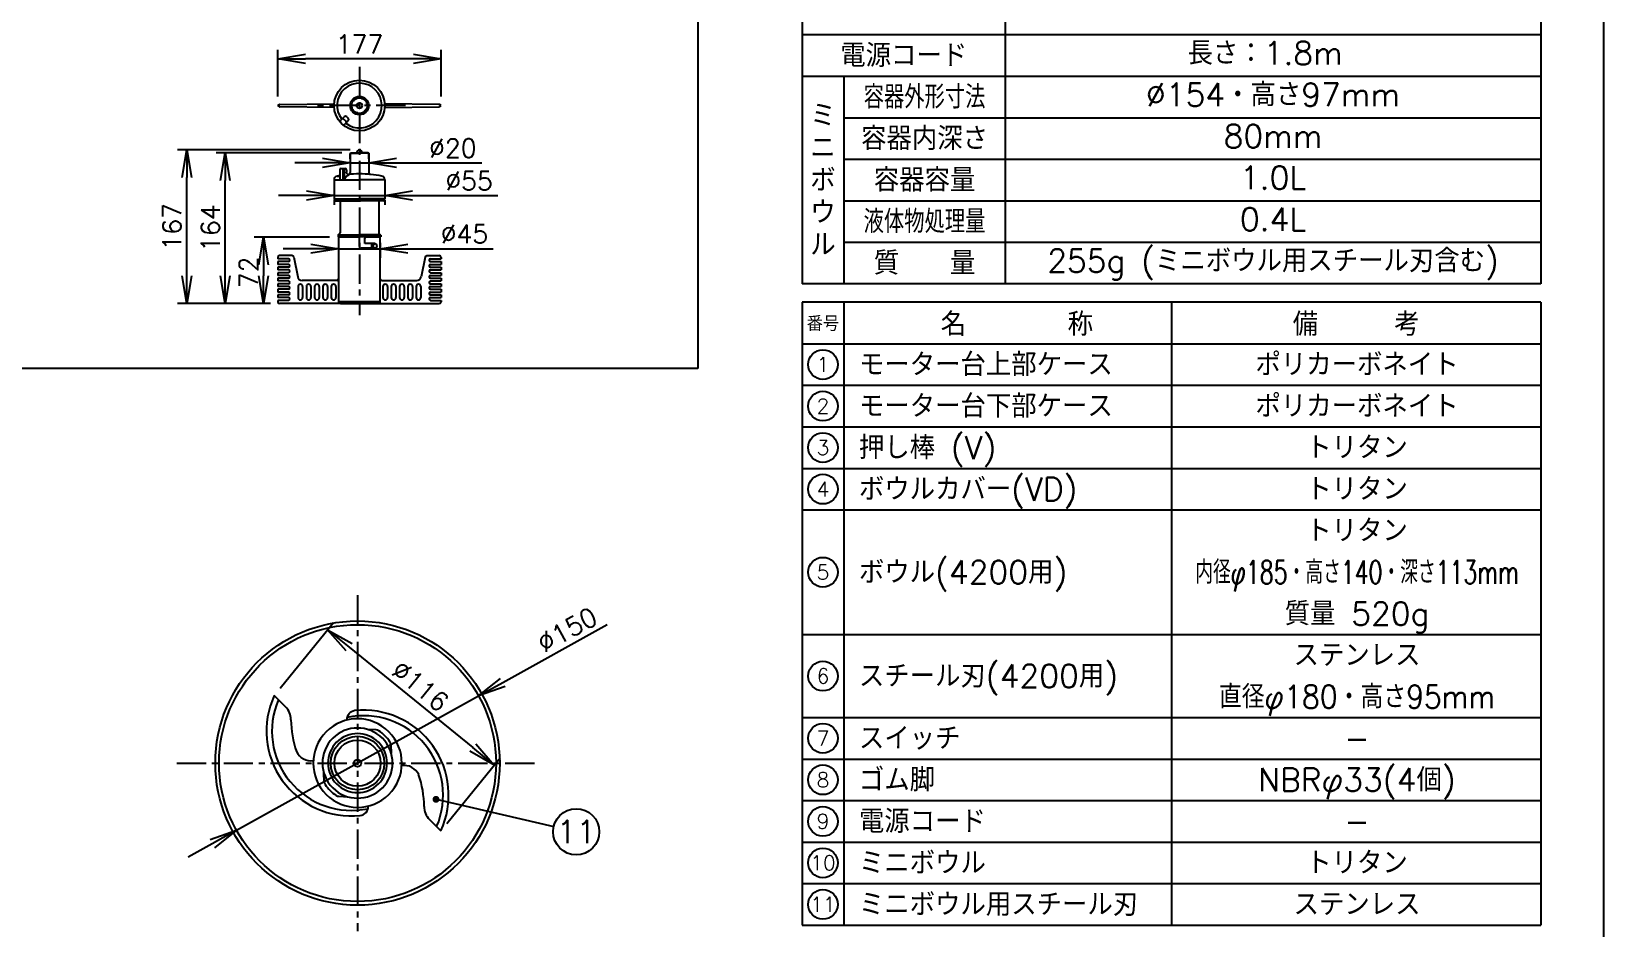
# Model space of a CAD drawing. Extents: x 115 to 2025, y 0 to 1377.
# Drawn here: x 1174 to 2025, y 474 to 959 of the extents above; entities that cross this region are included whole.
import ezdxf
from ezdxf.enums import TextEntityAlignment as Align

# ---------------------------------------------------------------- set-up
doc = ezdxf.new("R2010")
doc.units = 0
doc.header["$LTSCALE"] = 0.5
doc.header["$PDMODE"] = 3
doc.linetypes.add('CENTER', pattern=[50.8, 31.75, -6.35, 6.35, -6.35])
doc.layers.get('0').update_dxf_attribs({"linetype": 'CONTINUOUS'})
doc.layers.get('DEFPOINTS').update_dxf_attribs({"linetype": 'CONTINUOUS'})
for name, color, linetype in [('DANMEN', 7, 'CONTINUOUS'), ('SIYOU', 7, 'CONTINUOUS'), ('SUNPOU', 7, 'CONTINUOUS'), ('WAKU', 7, 'CONTINUOUS')]:
    doc.layers.add(name, color=color, linetype=linetype)
doc.styles.get("Standard").update_dxf_attribs({"font": 'ROMANS', "bigfont": 'EXTFONT.shx'})
doc.dimstyles.get("Standard").update_dxf_attribs({"dimscale": 5, "dimtxt": 2, "dimasz": 3, "dimexe": 1, "dimexo": 1, "dimgap": 0.6, "dimtad": 3, "dimdec": 0, "dimzin": 0, "dimdsep": 46, "dimtxsty": 'STANDARD', "dimblk1": 'OPEN', "dimblk2": 'OPEN', "dimsah": 1, "dimcen": 1.5, "dimadec": 0, "dimazin": 0, "dimtfac": 1, "dimtdec": 0, "dimtmove": 0, "dimatfit": 0, "dimldrblk": 'DOTSMALL', "dimfxl": 1, "dimtvp": 1, "dimtolj": 1, "dimtzin": 0, "dimarcsym": 0})
doc.dimstyles.new('STYLE_1', dxfattribs={"dimscale": 5, "dimtxt": 2, "dimasz": 3, "dimexe": 1, "dimexo": 1, "dimgap": 0.6, "dimtad": 3, "dimdec": 0, "dimlfac": 2, "dimzin": 0, "dimdsep": 46, "dimtxsty": 'STANDARD', "dimblk1": 'OPEN', "dimblk2": 'OPEN', "dimsah": 1, "dimcen": 1.5, "dimadec": 0, "dimazin": 0, "dimtfac": 1, "dimtdec": 0, "dimtmove": 0, "dimatfit": 0, "dimldrblk": 'DOTSMALL', "dimfxl": 1, "dimtvp": 1, "dimtolj": 1, "dimtzin": 0, "dimarcsym": 0})

# ---------------------------------------------------------------- blocks, each defined once
blk = doc.blocks.new('_OPEN')
at = {"color": 0, "linetype": 'ByBlock'}
for p, q in [((-1, 0.167), (0, 0)), ((0, 0), (-1, -0.167)), ((0, 0), (-1, 0))]:
    blk.add_line(p, q, dxfattribs=at)
blk = doc.blocks.new('*D15')
at = {"layer": 'DEFPOINTS', "color": 0}
for p in [(1305.06, 599.48), (1424.24, 561.77), (1395.31, 526.16)]:
    blk.add_point(p, dxfattribs=at)
at = {"layer": 'SUNPOU', "color": 0, "lineweight": -2}
for p, q in [((1308.21, 603.36), (1337.14, 638.97)), ((1345.63, 625.63), (1412.6, 571.23)), ((1398.47, 530.05), (1427.39, 565.66))]:
    blk.add_line(p, q, dxfattribs=at)
at = {"layer": 'SUNPOU', "color": 0, "lineweight": -2, "xscale": 15, "yscale": 15, "zscale": 15}
for p, rotation in [((1333.98, 635.09), 140.9130941535423), ((1424.24, 561.77), 320.9130941535423)]:
    blk.add_blockref('_OPEN', p, dxfattribs=dict(at, rotation=rotation))
at = {"layer": 'SUNPOU', "color": 0, "insert": (1384.16, 604.64), "char_height": 10, "attachment_point": 5, "rotation": 320.91309}
blk.add_mtext('\\A1;%%C116', dxfattribs=at)
blk = doc.blocks.new('_DotSmall')
at = {"color": 0, "linetype": 'ByBlock', "const_width": 0.5}
blk.add_lwpolyline([(-0.0625, 0, 1), (0.0625, 0, 1)], format="xyb", close=True, dxfattribs=at)
blk = doc.blocks.new('*D17')
at = {"layer": 'DEFPOINTS', "color": 0}
for p in [(1415.76, 599.22), (1284.61, 526.42)]:
    blk.add_point(p, dxfattribs=at)
at = {"layer": 'SUNPOU', "color": 0, "lineweight": -2}
for p, q in [((1428.87, 606.5), (1485.46, 637.91)), ((1284.61, 526.42), (1415.76, 599.22)), ((1271.5, 519.14), (1258.38, 511.86))]:
    blk.add_line(p, q, dxfattribs=at)
at = {"layer": 'SUNPOU', "color": 0, "lineweight": -2, "xscale": 15, "yscale": 15, "zscale": 15}
for p, rotation in [((1415.76, 599.22), 209.0344874769737), ((1284.61, 526.42), 29.03448747697371)]:
    blk.add_blockref('_OPEN', p, dxfattribs=dict(at, rotation=rotation))
at = {"layer": 'SUNPOU', "color": 0, "insert": (1463.75, 635.01), "char_height": 10, "attachment_point": 5, "rotation": 29.03449}
blk.add_mtext('\\A1;∅150', dxfattribs=at)
blk = doc.blocks.new('*D28')
at = {"layer": 'DEFPOINTS', "color": 0}
for p in [(1306.96, 944.36), (1306.96, 919.08), (1395.46, 919.08)]:
    blk.add_point(p, dxfattribs=at)
at = {"layer": 'SUNPOU', "color": 0, "lineweight": -2}
for p, q in [((1306.96, 924.08), (1306.96, 949.36)), ((1395.46, 924.08), (1395.46, 949.36)), ((1380.46, 944.36), (1321.96, 944.36))]:
    blk.add_line(p, q, dxfattribs=at)
at = {"layer": 'SUNPOU', "color": 0, "lineweight": -2, "xscale": 15, "yscale": 15, "zscale": 15, "rotation": 180}
blk.add_blockref('_OPEN', (1306.96, 944.36), dxfattribs=at)
at = {"layer": 'SUNPOU', "color": 0, "lineweight": -2, "xscale": 15, "yscale": 15, "zscale": 15}
blk.add_blockref('_OPEN', (1395.46, 944.36), dxfattribs=at)
at = {"layer": 'SUNPOU', "color": 0, "insert": (1351.21, 952.36), "char_height": 10, "attachment_point": 5}
blk.add_mtext('\\A1;177', dxfattribs=at)
blk = doc.blocks.new('*D29')
at = {"layer": 'DEFPOINTS', "color": 0}
for p in [(1339.96, 847.79), (1299.21, 811.79), (1307.96, 811.79)]:
    blk.add_point(p, dxfattribs=at)
at = {"layer": 'SUNPOU', "color": 0, "lineweight": -2}
for p, q in [((1334.96, 847.79), (1294.21, 847.79)), ((1299.21, 832.79), (1299.21, 826.79)), ((1302.96, 811.79), (1294.21, 811.79))]:
    blk.add_line(p, q, dxfattribs=at)
at = {"layer": 'SUNPOU', "color": 0, "lineweight": -2, "xscale": 15, "yscale": 15, "zscale": 15}
for p, rotation in [((1299.21, 847.79), 90), ((1299.21, 811.79), 270)]:
    blk.add_blockref('_OPEN', p, dxfattribs=dict(at, rotation=rotation))
at = {"layer": 'SUNPOU', "color": 0, "insert": (1291.21, 828.73), "char_height": 10, "attachment_point": 5, "rotation": 90}
blk.add_mtext('\\A1;72', dxfattribs=at)
blk = doc.blocks.new('*D30')
at = {"layer": 'DEFPOINTS', "color": 0}
for p in [(1339.96, 849.77), (1362.46, 849.77), (1362.46, 841.53)]:
    blk.add_point(p, dxfattribs=at)
at = {"layer": 'SUNPOU', "color": 0, "lineweight": -2}
for p, q in [((1339.96, 844.77), (1339.96, 836.53)), ((1362.46, 844.77), (1362.46, 836.53)), ((1324.96, 841.53), (1309.96, 841.53)), ((1339.96, 841.53), (1362.46, 841.53)), ((1377.46, 841.53), (1423.7, 841.53))]:
    blk.add_line(p, q, dxfattribs=at)
at = {"layer": 'SUNPOU', "color": 0, "lineweight": -2, "xscale": 15, "yscale": 15, "zscale": 15}
blk.add_blockref('_OPEN', (1339.96, 841.53), dxfattribs=at)
at = {"layer": 'SUNPOU', "color": 0, "lineweight": -2, "xscale": 15, "yscale": 15, "zscale": 15, "rotation": 180}
blk.add_blockref('_OPEN', (1362.46, 841.53), dxfattribs=at)
at = {"layer": 'SUNPOU', "color": 0, "insert": (1408.08, 849.53), "char_height": 10, "attachment_point": 5}
blk.add_mtext('\\A1;%%C45', dxfattribs=at)
blk = doc.blocks.new('*D24')
at = {"layer": 'DEFPOINTS', "color": 0}
for p in [(1337.46, 872.82), (1364.96, 872.82), (1364.96, 870.3)]:
    blk.add_point(p, dxfattribs=at)
at = {"layer": 'SUNPOU', "color": 0, "lineweight": -2}
for p, q in [((1322.46, 870.3), (1307.46, 870.3)), ((1337.46, 870.3), (1364.96, 870.3)), ((1379.96, 870.3), (1426.2, 870.3)), ((1337.46, 867.82), (1337.46, 865.3)), ((1364.96, 867.82), (1364.96, 865.3))]:
    blk.add_line(p, q, dxfattribs=at)
at = {"layer": 'SUNPOU', "color": 0, "lineweight": -2, "xscale": 15, "yscale": 15, "zscale": 15}
blk.add_blockref('_OPEN', (1337.46, 870.3), dxfattribs=at)
at = {"layer": 'SUNPOU', "color": 0, "lineweight": -2, "xscale": 15, "yscale": 15, "zscale": 15, "rotation": 180}
blk.add_blockref('_OPEN', (1364.96, 870.3), dxfattribs=at)
at = {"layer": 'SUNPOU', "color": 0, "insert": (1410.58, 878.3), "char_height": 10, "attachment_point": 5}
blk.add_mtext('\\A1;%%C55', dxfattribs=at)
blk = doc.blocks.new('*D25')
at = {"layer": 'DEFPOINTS', "color": 0}
for p in [(1346.21, 888), (1346.21, 885.28), (1356.21, 885.28)]:
    blk.add_point(p, dxfattribs=at)
at = {"layer": 'SUNPOU', "color": 0, "lineweight": -2}
for p, q in [((1331.21, 888), (1316.21, 888)), ((1346.21, 890.28), (1346.21, 893)), ((1346.21, 888), (1356.21, 888)), ((1356.21, 890.28), (1356.21, 893)), ((1371.21, 888), (1417.45, 888))]:
    blk.add_line(p, q, dxfattribs=at)
at = {"layer": 'SUNPOU', "color": 0, "lineweight": -2, "xscale": 15, "yscale": 15, "zscale": 15}
blk.add_blockref('_OPEN', (1346.21, 888), dxfattribs=at)
at = {"layer": 'SUNPOU', "color": 0, "lineweight": -2, "xscale": 15, "yscale": 15, "zscale": 15, "rotation": 180}
blk.add_blockref('_OPEN', (1356.21, 888), dxfattribs=at)
at = {"layer": 'SUNPOU', "color": 0, "insert": (1401.83, 896), "char_height": 10, "attachment_point": 5}
blk.add_mtext('\\A1;%%C20', dxfattribs=at)
blk = doc.blocks.new('*D26')
at = {"layer": 'DEFPOINTS', "color": 0}
for p in [(1257.7, 895.04), (1351.21, 895.04), (1307.96, 811.79)]:
    blk.add_point(p, dxfattribs=at)
at = {"layer": 'SUNPOU', "color": 0, "lineweight": -2}
for p, q in [((1346.21, 895.04), (1252.7, 895.04)), ((1257.7, 826.79), (1257.7, 880.04)), ((1302.96, 811.79), (1252.7, 811.79))]:
    blk.add_line(p, q, dxfattribs=at)
at = {"layer": 'SUNPOU', "color": 0, "lineweight": -2, "xscale": 15, "yscale": 15, "zscale": 15}
for p, rotation in [((1257.7, 895.04), 90), ((1257.7, 811.79), 270)]:
    blk.add_blockref('_OPEN', p, dxfattribs=dict(at, rotation=rotation))
at = {"layer": 'SUNPOU', "color": 0, "insert": (1249.7, 853.42), "char_height": 10, "attachment_point": 5, "rotation": 90}
blk.add_mtext('\\A1;167', dxfattribs=at)
blk = doc.blocks.new('*D27')
at = {"layer": 'DEFPOINTS', "color": 0}
for p in [(1278.56, 893.54), (1346.71, 893.54), (1307.96, 811.79)]:
    blk.add_point(p, dxfattribs=at)
at = {"layer": 'SUNPOU', "color": 0, "lineweight": -2}
for p, q in [((1341.71, 893.54), (1273.56, 893.54)), ((1278.56, 826.79), (1278.56, 878.54)), ((1302.96, 811.79), (1273.56, 811.79))]:
    blk.add_line(p, q, dxfattribs=at)
at = {"layer": 'SUNPOU', "color": 0, "lineweight": -2, "xscale": 15, "yscale": 15, "zscale": 15}
for p, rotation in [((1278.56, 893.54), 90), ((1278.56, 811.79), 270)]:
    blk.add_blockref('_OPEN', p, dxfattribs=dict(at, rotation=rotation))
at = {"layer": 'SUNPOU', "color": 0, "insert": (1270.56, 852.67), "char_height": 10, "attachment_point": 5, "rotation": 90}
blk.add_mtext('\\A1;164', dxfattribs=at)

msp = doc.modelspace()

# ---------------------------------------------------------------- linework, layer by layer
at = {"color": 2}
for p, q in [((1306.96, 919.08), (1307.85, 919.63)), ((1308.1, 919.7), (1337.5, 920.06)), ((1394.32, 919.7), (1364.93, 920.06)), ((1395.46, 919.08), (1394.58, 919.63)), ((1307.85, 918.52), (1306.96, 919.08)), ((1337.5, 918.09), (1308.1, 918.45)), ((1340.78, 910.77), (1343, 912.98)), ((1344.41, 912.98), (1345.12, 912.27)), ((1364.93, 918.09), (1394.32, 918.45)), ((1394.58, 918.52), (1395.46, 919.08)), ((1340.78, 910.06), (1342.2, 908.65)), ((1342.91, 908.65), (1345.12, 910.86)), ((1346.21, 893.29), (1346.71, 893.54)), ((1346.21, 893.29), (1351.21, 893.29)), ((1346.21, 893.29), (1346.21, 882.76)), ((1346.71, 893.54), (1351.21, 893.54)), ((1355.71, 893.54), (1351.21, 893.54)), ((1356.21, 893.29), (1351.21, 893.29)), ((1356.21, 893.29), (1355.71, 893.54)), ((1356.21, 893.29), (1356.21, 882.76)), ((1337.46, 878.91), (1337.46, 868.54)), ((1337.46, 878.91), (1351.21, 878.91)), ((1339.08, 880.88), (1340.64, 880.88)), ((1340.64, 884.29), (1340.64, 878.91)), ((1341.39, 885.04), (1343.37, 885.04)), ((1342.2, 884.82), (1342.2, 878.91)), ((1342.91, 884.82), (1342.91, 878.91)), ((1344.12, 884.29), (1344.12, 883)), ((1364.96, 878.91), (1351.21, 878.91)), ((1364.96, 878.91), (1364.96, 868.54)), ((1337.46, 868.54), (1351.21, 868.54)), ((1364.96, 868.54), (1351.21, 868.54)), ((1338.46, 867.54), (1351.21, 867.54)), ((1363.96, 867.54), (1351.21, 867.54)), ((1339.71, 848.82), (1339.71, 848.04)), ((1339.71, 848.04), (1351.21, 848.04)), ((1339.85, 849.04), (1351.21, 849.04)), ((1350.71, 847.79), (1339.96, 847.79)), ((1339.96, 847.79), (1339.96, 812.79)), ((1340.71, 847.79), (1340.71, 848.04)), ((1362.57, 849.04), (1351.21, 849.04)), ((1362.71, 848.04), (1351.21, 848.04)), ((1351.21, 842.79), (1351.21, 847.29)), ((1354.21, 844.29), (1354.21, 847.29)), ((1359.46, 844.29), (1354.21, 844.29)), ((1362.46, 847.79), (1354.71, 847.79)), ((1358.59, 844.29), (1359.7, 844.29)), ((1361.71, 847.79), (1361.71, 848.04)), ((1362.46, 812.79), (1362.46, 847.79)), ((1362.71, 848.82), (1362.71, 848.04)), ((1306.96, 836.79), (1306.96, 836.04)), ((1312.71, 836.04), (1306.96, 836.04)), ((1306.96, 834.54), (1306.96, 833.04)), ((1312.71, 834.54), (1306.96, 834.54)), ((1314.64, 837.79), (1307.96, 837.79)), ((1315.62, 836.99), (1317.76, 826.3)), ((1359.46, 841.79), (1352.21, 841.79)), ((1359.7, 841.79), (1358.59, 841.79)), ((1386.8, 836.99), (1384.67, 826.3)), ((1387.78, 837.79), (1394.46, 837.79)), ((1389.71, 836.04), (1395.46, 836.04)), ((1389.71, 834.54), (1395.46, 834.54)), ((1395.46, 836.79), (1395.46, 836.04)), ((1395.46, 834.54), (1395.46, 833.04)), ((1312.71, 833.04), (1306.96, 833.04)), ((1306.96, 831.54), (1306.96, 830.04)), ((1312.71, 831.54), (1306.96, 831.54)), ((1312.71, 830.04), (1306.96, 830.04)), ((1306.96, 828.54), (1306.96, 827.04)), ((1312.71, 828.54), (1306.96, 828.54)), ((1312.71, 827.04), (1306.96, 827.04)), ((1389.71, 833.04), (1395.46, 833.04)), ((1389.71, 831.54), (1395.46, 831.54)), ((1389.71, 830.04), (1395.46, 830.04)), ((1389.71, 828.54), (1395.46, 828.54)), ((1389.71, 827.04), (1395.46, 827.04)), ((1395.46, 831.54), (1395.46, 830.04)), ((1395.46, 828.54), (1395.46, 827.04)), ((1306.96, 825.54), (1306.96, 824.04)), ((1312.71, 825.54), (1306.96, 825.54)), ((1312.71, 824.04), (1306.96, 824.04)), ((1306.96, 822.54), (1306.96, 821.04)), ((1312.71, 822.54), (1306.96, 822.54)), ((1312.71, 821.04), (1306.96, 821.04)), ((1306.96, 819.54), (1306.96, 818.04)), ((1312.71, 819.54), (1306.96, 819.54)), ((1312.71, 818.04), (1306.96, 818.04)), ((1317.96, 821.04), (1317.96, 815.04)), ((1338.96, 824.29), (1320.21, 824.29)), ((1320.46, 821.04), (1320.46, 815.04)), ((1322.46, 821.04), (1322.46, 815.04)), ((1324.96, 821.04), (1324.96, 815.04)), ((1326.96, 821.04), (1326.96, 815.04)), ((1329.46, 821.04), (1329.46, 815.04)), ((1331.46, 821.04), (1331.46, 815.04)), ((1333.96, 821.04), (1333.96, 815.04)), ((1335.96, 821.04), (1335.96, 815.04)), ((1338.46, 821.04), (1338.46, 815.04)), ((1363.46, 824.29), (1382.21, 824.29)), ((1363.96, 821.04), (1363.96, 815.04)), ((1366.46, 821.04), (1366.46, 815.04)), ((1368.46, 821.04), (1368.46, 815.04)), ((1370.96, 821.04), (1370.96, 815.04)), ((1372.96, 821.04), (1372.96, 815.04)), ((1375.46, 821.04), (1375.46, 815.04)), ((1377.46, 821.04), (1377.46, 815.04)), ((1379.96, 821.04), (1379.96, 815.04)), ((1381.96, 821.04), (1381.96, 815.04)), ((1384.46, 821.04), (1384.46, 815.04)), ((1389.71, 825.54), (1395.46, 825.54)), ((1389.71, 824.04), (1395.46, 824.04)), ((1389.71, 822.54), (1395.46, 822.54)), ((1389.71, 821.04), (1395.46, 821.04)), ((1389.71, 819.54), (1395.46, 819.54)), ((1389.71, 818.04), (1395.46, 818.04)), ((1395.46, 825.54), (1395.46, 824.04)), ((1395.46, 822.54), (1395.46, 821.04)), ((1395.46, 819.54), (1395.46, 818.04)), ((1306.96, 816.54), (1306.96, 815.04)), ((1312.71, 816.54), (1306.96, 816.54)), ((1306.96, 816.54), (1306.96, 815.79)), ((1312.71, 815.04), (1306.96, 815.04)), ((1306.96, 813.54), (1306.96, 812.79)), ((1312.71, 813.54), (1306.96, 813.54)), ((1340.96, 811.79), (1307.96, 811.79)), ((1362.46, 812.79), (1339.96, 812.79)), ((1340.96, 811.79), (1361.46, 811.79)), ((1361.46, 811.79), (1394.46, 811.79)), ((1389.71, 816.54), (1395.46, 816.54)), ((1389.71, 815.04), (1395.46, 815.04)), ((1389.71, 813.54), (1395.46, 813.54)), ((1395.46, 816.54), (1395.46, 815.79)), ((1395.46, 816.54), (1395.46, 815.04)), ((1395.46, 813.54), (1395.46, 812.79)), ((1311.2, 593.34), (1305.06, 599.48)), ((1360.29, 580.82), (1355.47, 581.07)), ((1368.18, 572.92), (1368.43, 568.11)), ((1332.19, 552.72), (1331.94, 557.54)), ((1340.08, 544.82), (1344.9, 544.57)), ((1389.17, 532.3), (1395.31, 526.16))]:
    msp.add_line(p, q, dxfattribs=at)
for points in [[(1345.41, 881.43, 0.04681), (1344.72, 881.07, 0.04681), (1344.11, 880.58, 0.051154), (1343.56, 879.94, 0.051154), (1343.15, 879.19)], [(1345.41, 881.43, -0.050211), (1344.99, 881.69, -0.050211), (1344.64, 882.02, -0.057053), (1344.32, 882.48, -0.057053), (1344.12, 883)]]:
    msp.add_lwpolyline(points, format="xyb", dxfattribs=at)
for centre, radius in [((1351.21, 919.08), 13.75), ((1351.21, 919.08), 5), ((1351.21, 919.08), 4.25), ((1351.21, 919.08), 1.5), ((1350.18, 562.82), 77), ((1350.18, 562.82), 75), ((1350.18, 562.82), 14.5), ((1350.18, 562.82), 12.5), ((1350.18, 562.82), 2)]:
    msp.add_circle(centre, radius, dxfattribs=at)
for centre, radius, start, end in [((1351.21, 919.08), 12.12, 232.10634, 217.89366), ((1308.11, 919.2), 0.5, 90.69875, 122.00538), ((1348.21, 922.08), 0.25, 226.68541, 43.31459), ((1348.21, 922.08), 0.25, 226.68541, 43.31459), ((1352.31, 923.18), 0.25, 166.68541, 343.31459), ((1355.32, 920.18), 0.25, 106.68541, 283.31459), ((1394.32, 919.2), 0.5, 57.99462, 89.30125), ((1308.11, 918.95), 0.5, 237.99462, 269.30125), ((1342.21, 911.48), 0.5, 61.08403, 135), ((1340.46, 908.33), 4.11, 28.91597, 61.08403), ((1343.7, 912.27), 1, 45, 135), ((1344.41, 911.56), 1, 315, 45), ((1347.11, 917.98), 0.25, 286.68541, 103.31459), ((1350.11, 914.97), 0.25, 346.68541, 163.31459), ((1354.22, 916.07), 0.25, 46.68541, 223.31459), ((1354.22, 916.07), 0.25, 46.68541, 223.31459), ((1394.32, 918.95), 0.5, 270.69875, 302.00538), ((1341.14, 910.41), 0.5, 135, 225), ((1342.55, 909), 0.5, 225, 315), ((1343.62, 910.07), 0.5, 315, 28.91597), ((1351.21, 893.54), 1.5, 0, 180), ((1339.46, 878.91), 2, 100.96558, 180), ((1351.21, 818.27), 63.77, 99.54651, 100.96558), ((1341.39, 884.29), 0.75, 90, 180), ((1343.37, 884.29), 0.75, 0, 90), ((1351.21, 818.27), 63.77, 90, 95.64995), ((1345.21, 882.76), 1, 275.31517, 0), ((1351.21, 818.27), 63.77, 79.03442, 90), ((1357.21, 882.76), 1, 180, 264.68483), ((1362.96, 878.91), 2, 0, 79.03442), ((1338.46, 868.54), 1, 180, 270), ((1363.96, 868.54), 1, 270, 0), ((1339.96, 848.82), 0.25, 101.53696, 180), ((1339.71, 850.04), 1, 281.53696, 0), ((1350.71, 847.29), 0.5, 0, 90), ((1354.71, 847.29), 0.5, 90, 180), ((1359.46, 843.04), 1.25, 83.66971, 90), ((1359.46, 843.04), 1.25, 309.98901, 50.01099), ((1362.71, 850.04), 1, 180, 258.46304), ((1362.46, 848.82), 0.25, 0, 78.46304), ((1307.96, 836.79), 1, 90, 180), ((1312.71, 835.29), 0.75, 270, 90), ((1314.64, 836.79), 1, 11.30993, 90), ((1352.21, 842.79), 1, 180, 270), ((1359.46, 843.04), 1.25, 270, 276.33029), ((1387.78, 836.79), 1, 90, 168.69007), ((1389.71, 835.29), 0.75, 90, 270), ((1394.46, 836.79), 1, 0, 90), ((1312.71, 832.29), 0.75, 270, 90), ((1312.71, 829.29), 0.75, 270, 90), ((1312.71, 826.29), 0.75, 270, 90), ((1320.21, 826.79), 2.5, 191.30993, 270), ((1382.21, 826.79), 2.5, 270, 348.69007), ((1389.71, 832.29), 0.75, 90, 270), ((1389.71, 829.29), 0.75, 90, 270), ((1389.71, 826.29), 0.75, 90, 270), ((1312.71, 823.29), 0.75, 270, 90), ((1312.71, 820.29), 0.75, 270, 90), ((1312.71, 817.29), 0.75, 270, 90), ((1319.21, 821.04), 1.25, 0, 180), ((1323.71, 821.04), 1.25, 0, 180), ((1328.21, 821.04), 1.25, 0, 180), ((1332.71, 821.04), 1.25, 0, 180), ((1337.21, 821.04), 1.25, 0, 180), ((1338.96, 825.29), 1, 270, 0), ((1363.46, 825.29), 1, 180, 270), ((1365.21, 821.04), 1.25, 0, 180), ((1369.71, 821.04), 1.25, 0, 180), ((1374.21, 821.04), 1.25, 0, 180), ((1378.71, 821.04), 1.25, 0, 180), ((1383.21, 821.04), 1.25, 0, 180), ((1389.71, 823.29), 0.75, 90, 270), ((1389.71, 820.29), 0.75, 90, 270), ((1389.71, 817.29), 0.75, 90, 270), ((1307.96, 812.79), 1, 180, 270), ((1312.71, 814.29), 0.75, 270, 90), ((1319.21, 815.04), 1.25, 180, 0), ((1323.71, 815.04), 1.25, 180, 0), ((1328.21, 815.04), 1.25, 180, 0), ((1332.71, 815.04), 1.25, 180, 0), ((1337.21, 815.04), 1.25, 180, 0), ((1340.96, 812.79), 1, 180, 270), ((1361.46, 812.79), 1, 270, 0), ((1365.21, 815.04), 1.25, 180, 0), ((1369.71, 815.04), 1.25, 180, 0), ((1374.21, 815.04), 1.25, 180, 0), ((1378.71, 815.04), 1.25, 180, 0), ((1383.21, 815.04), 1.25, 180, 0), ((1389.71, 814.29), 0.75, 90, 270), ((1394.46, 812.79), 1, 270, 0), ((1346.86, 580.2), 46.03, 155.23559, 275.93568), ((1346.86, 580.2), 43.03, 156.71525, 282.07433), ((1304.12, 586.27), 10, 0.31542, 45), ((1349.35, 586.27), 5, 96.86513, 181.89281), ((1353.51, 545.45), 43.03, 336.71525, 102.07433), ((1353.51, 545.45), 46.03, 335.23559, 95.93568), ((1367.71, 586.62), 53.58, 180.31542, 199.11383), ((1350.18, 562.82), 24, 135, 315), ((1350.18, 562.82), 24, 315, 135), ((1350.18, 562.82), 19, 315, 135), ((1360.13, 577.82), 3, 56.45825, 87.01668), ((1350.18, 562.82), 21, 33.54175, 56.45825), ((1350.18, 562.82), 19, 135, 315), ((1350.18, 562.82), 16, 135, 315), ((1350.18, 562.82), 16, 315, 135), ((1365.19, 572.77), 3, 2.98332, 33.54175), ((1324.99, 572.86), 8.77, 205.53945, 278.06815), ((1375.38, 552.79), 8.77, 25.53945, 98.06815), ((1332.66, 539.02), 53.58, 0.31542, 19.11383), ((1335.18, 552.88), 3, 182.98332, 213.54175), ((1350.18, 562.82), 21, 213.54175, 236.45825), ((1340.24, 547.82), 3, 236.45825, 267.01668), ((1351.02, 539.38), 5, 276.86513, 1.89281), ((1396.25, 539.37), 10, 180.31542, 225)]:
    msp.add_arc(centre, radius, start, end, dxfattribs=at)
msp.add_ellipse((1358.59, 843.04), major_axis=(0, -1.25), ratio=0.707107, start_param=3.141593, end_param=6.283185, dxfattribs=at)
msp.add_ellipse((1359.7, 843.04), major_axis=(0, -1.25), ratio=0.707107, dxfattribs=at)
at = {"layer": 'DANMEN', "color": 2, "linetype": 'CENTER'}
for p, q in [((1351.21, 940.02), (1351.21, 805.52)), ((1376.21, 919.08), (1326.21, 919.08)), ((1350.18, 653.86), (1350.18, 471.79)), ((1252.29, 562.82), (1448.08, 562.82))]:
    msp.add_line(p, q, dxfattribs=at)
at = {"layer": 'DANMEN', "color": 2}
for p, q in [((1340.71, 867.54), (1340.71, 850.04)), ((1361.71, 867.54), (1361.71, 850.04))]:
    msp.add_line(p, q, dxfattribs=at)
at = {"layer": 'SIYOU', "color": 7}
for p, q in [((1534.4, 1317.33), (1534.4, 776.56)), ((1701.01, 1295), (1701.01, 822.5)), ((1591.01, 957.5), (1991.01, 957.5)), ((1591.01, 935), (1991.01, 935)), ((1613.51, 935), (1613.51, 822.5)), ((1613.51, 912.5), (1991.01, 912.5)), ((1613.51, 890), (1991.01, 890)), ((1613.51, 867.5), (1991.01, 867.5)), ((1613.51, 845), (1991.01, 845)), ((1613.51, 812.5), (1613.51, 475)), ((1791.01, 812.5), (1791.01, 475)), ((1591.01, 790), (1991.01, 790)), ((1534.4, 776.56), (1165.11, 776.56)), ((1591.01, 767.5), (1991.01, 767.5)), ((1591.01, 745), (1991.01, 745)), ((1591.01, 722.5), (1991.01, 722.5)), ((1591.01, 700), (1991.01, 700)), ((1591.01, 632.5), (1991.01, 632.5)), ((1591.01, 587.5), (1991.01, 587.5)), ((1591.01, 565), (1991.01, 565)), ((1591.01, 542.5), (1991.01, 542.5)), ((1591.01, 520), (1991.01, 520)), ((1591.01, 497.5), (1991.01, 497.5))]:
    msp.add_line(p, q, dxfattribs=at)
at = {"layer": 'SIYOU', "color": 6}
for p, q in [((1591.01, 1317.5), (1591.01, 822.5)), ((1991.01, 1317.5), (1991.01, 822.5)), ((1991.01, 822.5), (1591.01, 822.5)), ((1591.01, 812.5), (1591.01, 475)), ((1991.01, 812.5), (1591.01, 812.5)), ((1991.01, 812.5), (1991.01, 475)), ((1591.01, 475), (1991.01, 475))]:
    msp.add_line(p, q, dxfattribs=at)
at = {"layer": 'SIYOU', "color": 7}
for centre in [(1602.26, 778.75), (1602.26, 756.25), (1602.26, 733.75), (1602.26, 711.25), (1602.26, 666.25), (1602.26, 610), (1602.26, 576.25), (1602.26, 553.75), (1602.26, 531.25), (1602.26, 508.75), (1602.26, 486.25)]:
    msp.add_circle(centre, 8.04, dxfattribs=at)
at = {"layer": 'SUNPOU'}
msp.add_circle((1468.63, 525.62), 12.5, dxfattribs=at)
at = {"layer": 'WAKU', "color": 6}
msp.add_line((2025, 1376.75), (2025, 0), dxfattribs=at)

# ---------------------------------------------------------------- texts
at = {"layer": 'SIYOU', "color": 7}
for s, p in [('電源コード', (1646.01, 946.25)), ('ミ', (1602.26, 913.75)), ('容器内深さ', (1657.26, 901.25)), ('ニ', (1602.26, 896.25)), ('ボ', (1602.26, 878.75)), ('容器容量', (1657.26, 878.75)), ('ウ', (1602.26, 861.25)), ('ル', (1602.26, 843.75)), ('質\u3000\u3000量', (1657.26, 833.75))]:
    msp.add_text(s, height=12.5, dxfattribs=at).set_placement(p, align=Align.MIDDLE_CENTER)
at = {"layer": 'SIYOU', "color": 1}
for s, p in [('長さ：1.8m ', (1846.01, 947.5)), ('%%C154・高さ97mm', (1846.01, 925)), ('80mm', (1846.01, 902.5)), ('1.0L', (1846.01, 880)), ('0.4L', (1846.01, 857.5)), ('255g (ミニボウル用スチール刃含む)', (1846.01, 835)), ('ポリカーボネイト', (1891.49, 778.77)), ('ポリカーボネイト', (1891.49, 756.27)), ('トリタン', (1891.49, 733.77)), ('トリタン', (1891.49, 711.27)), ('トリタン', (1891.49, 688.77)), ('質量 520g', (1891.49, 643.77)), ('ステンレス', (1891.49, 621.27)), ('-', (1891.49, 576.27)), ('NBRφ33(4個)', (1891.49, 553.77)), ('-', (1891.49, 531.27)), ('トリタン', (1891.49, 508.77)), ('ステンレス', (1891.49, 486.27))]:
    msp.add_text(s, height=12.5, dxfattribs=at).set_placement(p, align=Align.MIDDLE_CENTER)
at = {"layer": 'SIYOU', "color": 7, "width": 0.8}
for s, p in [('容器外形寸法', (1657.26, 923.75)), ('液体物処理量', (1657.26, 856.25))]:
    msp.add_text(s, height=12.5, dxfattribs=at).set_placement(p, align=Align.MIDDLE_CENTER)
at = {"layer": 'SIYOU', "color": 7}
for s, height, p in [('番号', 8.036, (1602.26, 801.25)), ('名\u3000\u3000\u3000\u3000称', 12.5, (1707.26, 801.25)), ('備\u3000\u3000\u3000考', 12.5, (1891.01, 801.25)), ('1', 8.04, (1602.26, 778.75)), ('2', 8.04, (1602.26, 756.25)), ('3', 8.04, (1602.26, 733.75)), ('4', 8.04, (1602.26, 711.25)), ('5', 8.04, (1602.26, 666.25)), ('6', 8.04, (1602.26, 610)), ('7', 8.04, (1602.26, 576.25)), ('8', 8.04, (1602.26, 553.75)), ('9', 8.04, (1602.26, 531.25)), ('10', 8.036, (1602.26, 508.75)), ('11', 8.036, (1602.26, 486.25))]:
    msp.add_text(s, height=height, dxfattribs=at).set_placement(p, align=Align.MIDDLE)
at = {"layer": 'SIYOU', "color": 1}
for s, p in [('モーター台上部ケース', (1621.72, 778.75)), ('モーター台下部ケース', (1621.72, 756.25)), ('押し棒 (V)', (1621.72, 733.75)), ('ボウルカバー(VD)', (1621.72, 711.25)), ('ボウル(4200用)', (1621.72, 666.25)), ('スチール刃(4200用)', (1621.72, 610)), ('スイッチ', (1621.72, 576.25)), ('ゴム脚', (1621.72, 553.75)), ('電源コード', (1621.72, 531.25)), ('ミニボウル', (1621.72, 508.75)), ('ミニボウル用スチール刃', (1621.72, 486.25))]:
    msp.add_text(s, height=12.5, dxfattribs=at).set_placement(p, align=Align.MIDDLE_LEFT)
for s, width, p in [('内径φ185・高さ140・深さ113mm', 0.7, (1891.49, 666.27)), ('直径φ180・高さ95mm', 0.9, (1891.49, 598.77))]:
    msp.add_text(s, height=12.5, dxfattribs=dict(at, width=width)).set_placement(p, align=Align.MIDDLE_CENTER)
at = {"layer": 'SUNPOU'}
msp.add_text('11', height=12.5, dxfattribs=at).set_placement((1468.63, 525.62), align=Align.MIDDLE)

# ---------------------------------------------------------------- dimensions: what is measured, and where the dimension line sits
for base, p1, p2, angle, picture, middle in [((1306.96, 944.36), (1395.46, 919.08), (1306.96, 919.08), 180, '*D28', (1351.21, 944.36)), ((1257.6979042, 895.04218282), (1307.96417054, 811.79218282), (1351.21417054, 895.04218282), 90, '*D26', (1257.6979042, 853.41718282)), ((1299.21, 811.79), (1339.96, 847.79), (1307.96, 811.79), 270, '*D29', (1299.21, 828.73))]:
    dim = msp.add_linear_dim(base=base, p1=p1, p2=p2, angle=angle, dimstyle='STYLE_1', dxfattribs=at)
    dim.commit()
    dim.dimension.update_dxf_attribs({"geometry": picture, "text_midpoint": middle, "dimtype": 160})
for base, p1, p2, picture, middle in [((1346.21, 888), (1356.21, 885.28), (1346.21, 885.28), '*D25', (1401.83, 888)), ((1364.96, 870.3), (1337.46, 872.82), (1364.96, 872.82), '*D24', (1410.58, 870.3))]:
    dim = msp.add_linear_dim(base=base, p1=p1, p2=p2, angle=180, text='%%C<>', dimstyle='STYLE_1', dxfattribs=at)
    dim.commit()
    dim.dimension.update_dxf_attribs({"geometry": picture, "text_midpoint": middle, "dimtype": 160})
dim = msp.add_linear_dim(base=(1278.55625628, 893.54218282), p1=(1307.96417054, 811.79218282), p2=(1346.71417054, 893.54218282), angle=90, dimstyle='STYLE_1', dxfattribs=at)
dim.commit()
dim.dimension.update_dxf_attribs({"geometry": '*D27', "text_midpoint": (1270.55625628, 852.66718282)})
dim = msp.add_linear_dim(base=(1362.46, 841.53), p1=(1339.96, 849.77), p2=(1362.46, 849.77), text='%%C<>', dimstyle='STYLE_1', dxfattribs=at)
dim.commit()
dim.dimension.update_dxf_attribs({"geometry": '*D30', "text_midpoint": (1408.08, 841.53), "dimtype": 160})
dim = msp.add_diameter_dim_2p(p1=(1284.61, 526.42), p2=(1415.76, 599.22), dimstyle='STANDARD', dxfattribs=at)
dim.commit()
dim.dimension.update_dxf_attribs({"geometry": '*D17', "text_midpoint": (1467.64, 628.02), "dimtype": 163})
dim = msp.add_aligned_dim(p1=(1305.06, 599.48), p2=(1395.31, 526.16), distance=45.88, text='%%C<>', dimstyle='STANDARD', dxfattribs=at)
dim.commit()
dim.dimension.update_dxf_attribs({"geometry": '*D15', "text_midpoint": (1384.16, 604.64)})

# ---------------------------------------------------------------- leaders
msp.add_leader([(1392.68, 543.2), (1456.45, 528.44)], dimstyle='STANDARD', override={"dimgap": 1, "dimtad": 0, "dimldrblk": 'DotSmall'}, dxfattribs=at)

doc.saveas('drawing.dxf')
